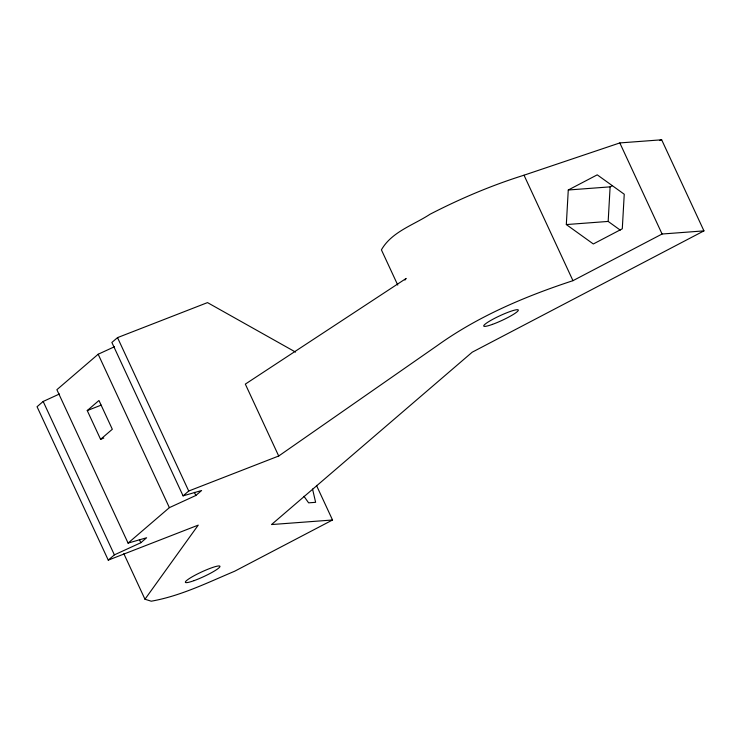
<?xml version="1.0" encoding="UTF-8"?>
<svg xmlns="http://www.w3.org/2000/svg" width="741" height="741" viewBox="0 0 741 741"><rect width="100%" height="100%" fill="white"/><g stroke="black" fill="none" stroke-linecap="round" stroke-linejoin="round"><path stroke-width="1.11" d="M566.319 224.569L568.273 190.002L597.237 174.839L624.246 194.235L622.292 228.802L593.328 243.974L566.319 224.569L608.166 221.429L620.273 230.136M608.166 221.429L610.121 186.862L612.122 185.824M316.463 485.383L332.524 519.997L234.656 571.228C207.443 582.676 180.554 596.033 151.247 601.201L144.967 599.228L198.236 525.128L108.26 560.131L37.05 406.726L43.173 401.465L59.456 393.99M404.919 280.079L406.161 278.44L245.327 384.107L278.709 456.011L188.723 491.024L183.083 495.868L111.872 342.462L117.523 337.618L207.499 302.606L295.566 352.095M114.457 346.751L98.173 354.235L56.881 389.701L128.082 543.107L146.616 537.762L140.846 542.718L114.383 554.87L108.26 560.131M87.243 410.56L98.961 400.492L112.317 429.252L100.591 439.32L87.243 410.56L101.165 405.142M128.082 543.107L169.383 507.641L195.846 495.479L201.608 490.523L183.083 495.868M278.709 456.011L437.32 345.556C478.232 316.166 525.295 296.317 572.96 280.672L662.083 234.017L703.95 230.877L661.667 139.799L619.819 142.93L524.017 175.2C491.589 185.352 460.263 198.653 430.067 214.223C413.534 225.097 391.693 231.748 381.411 249.856L397.769 285.1M703.95 230.877L472.221 352.188L271.521 524.554L332.524 519.997M100.591 439.32L103.805 438.07M659.49 140.531L661.667 139.799M568.273 190.002L610.121 186.862M303.977 496.285L308.608 502.843L315.62 502.324L312.545 489.023M619.819 142.93L662.083 234.017M524.017 175.2L572.96 280.672M194.383 492.33L195.846 495.479M117.523 337.618L188.723 491.024M98.173 354.235L169.383 507.641M139.382 539.568L140.846 542.718M123.83 553.684L144.967 599.228M43.173 401.465L114.383 554.87M194.161 580.601A19.062 2.556 -24.9 0 0 219.975 566.402A19.062 2.556 -24.9 0 0 193.809 575.896A19.062 2.556 -24.9 0 0 194.161 580.601M492.524 324.354A19.062 2.556 -24.9 0 0 518.339 310.146A19.062 2.556 -24.9 0 0 492.181 319.64A19.062 2.556 -24.9 0 0 492.524 324.354"/></g></svg>
